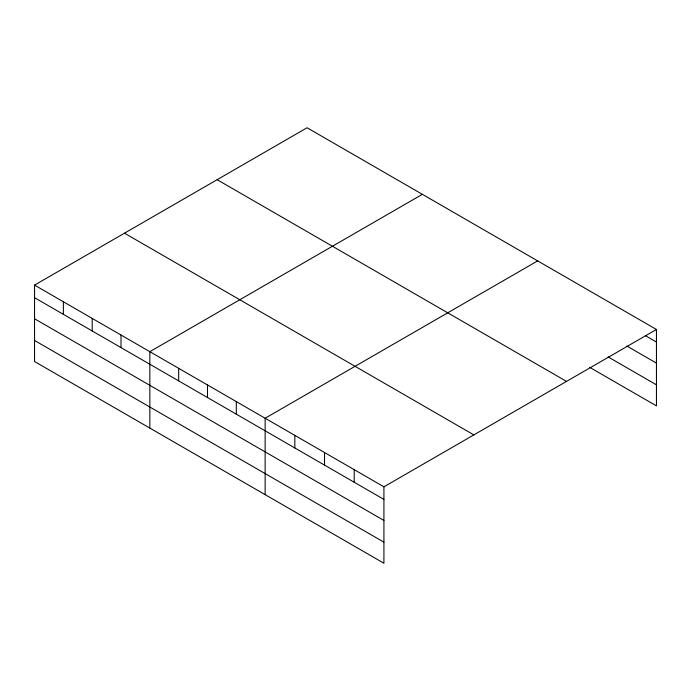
<?xml version="1.0" encoding="UTF-8"?>
<svg xmlns="http://www.w3.org/2000/svg" width="691" height="691" viewBox="0 0 691 691"><rect width="100%" height="100%" fill="white"/><g stroke="black" fill="none" stroke-linecap="round" stroke-linejoin="round"><path stroke-width="1.04" d="M34.55 285.115L383.92 486.818L383.92 563.234L34.55 361.523L34.55 285.115L307.08 127.766L656.45 329.477L656.45 405.885L589.63 367.31M422.374 194.335L149.843 351.676L149.843 428.092M537.667 260.896L265.137 418.236L265.137 494.652M383.92 486.818L656.45 329.477M645.316 335.619L656.45 342.054M626.754 345.975L656.45 363.12M608.192 356.962L656.45 384.818M217.147 179.695L566.516 381.397M124.484 233.187L473.853 434.898M34.55 297.691L383.92 499.394M34.55 318.758L383.92 520.461M34.55 340.464L383.92 542.167M354.224 469.673L354.224 482.249M324.528 452.527L324.528 465.103M294.832 435.382L294.832 447.967M236.313 401.601L236.313 414.177M207.49 384.956L207.49 397.532M178.667 368.32L178.667 380.896M121.02 335.04L121.02 347.616M92.197 318.396L92.197 330.972M63.373 301.76L63.373 314.336"/></g></svg>
